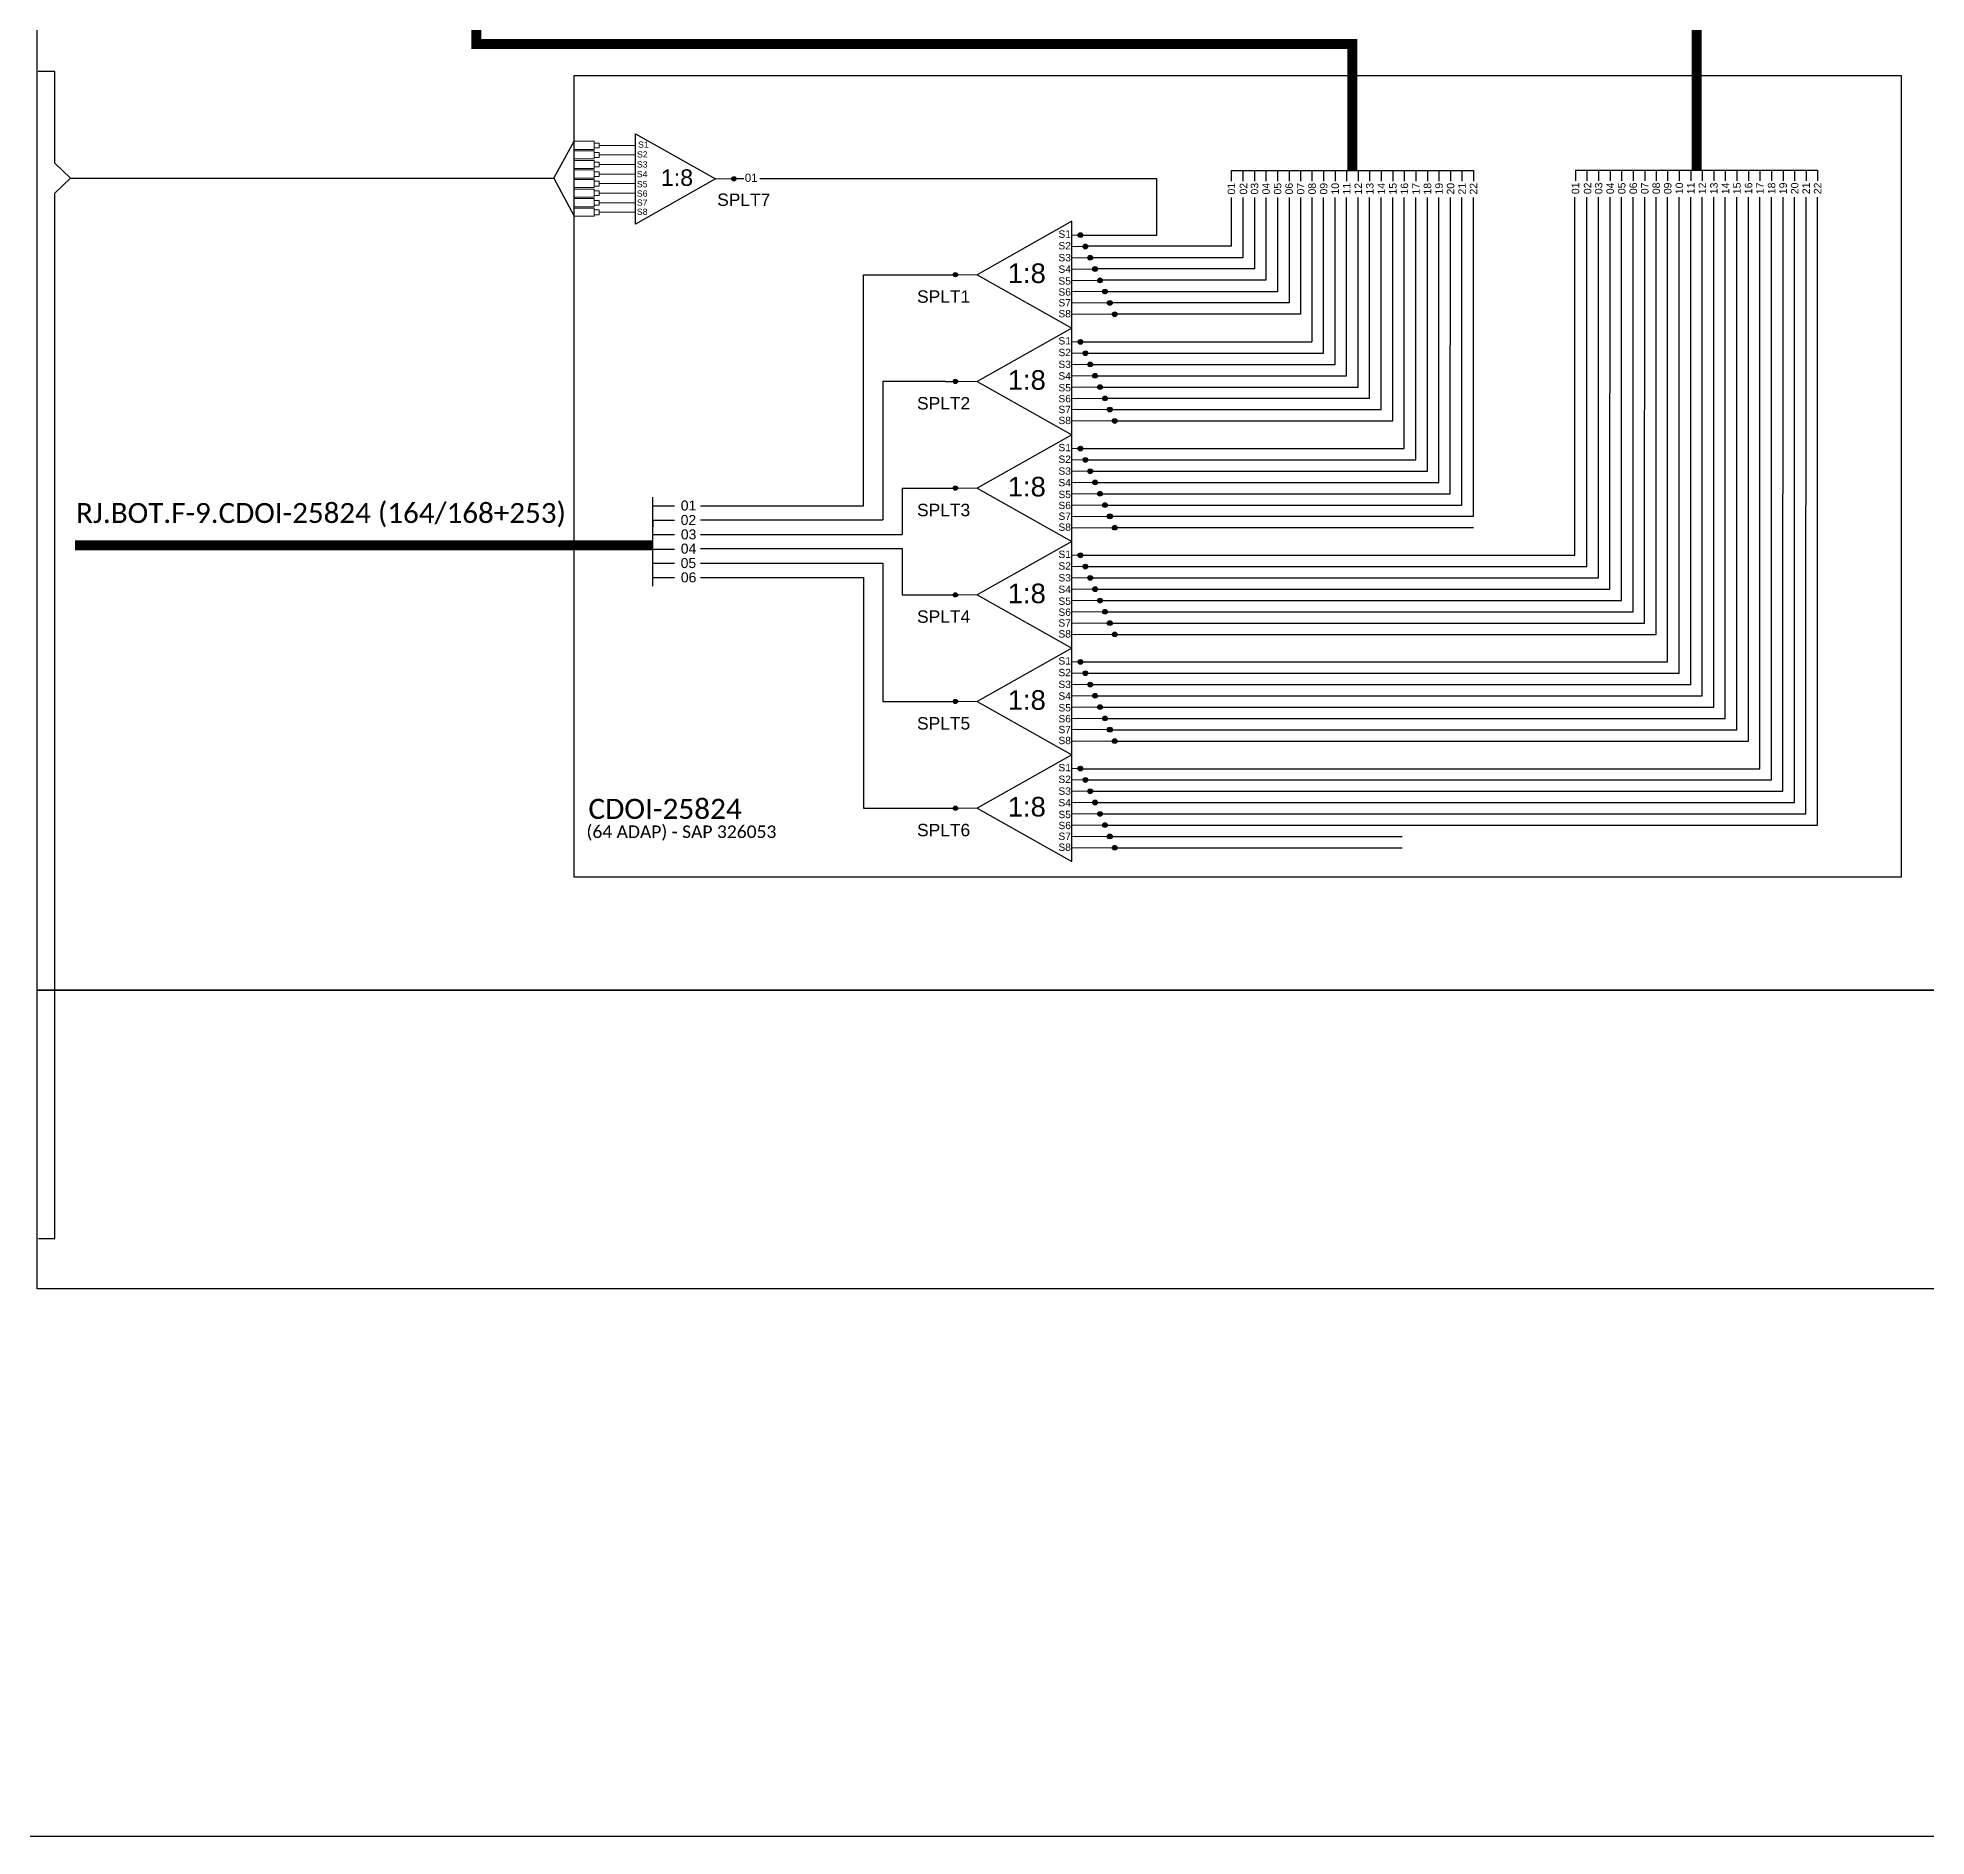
# Model space of a CAD drawing. Extents: x -89 to 2618, y 705 to 1299.
# Drawn here: x 1380.8 to 1542.8, y 705 to 859.4 of the extents above; entities that cross this region are included whole.
import ezdxf
from ezdxf.enums import TextEntityAlignment as Align

# ---------------------------------------------------------------- set-up
doc = ezdxf.new("R2010")
doc.units = 0
doc.styles.add('ARIAL', font='arial.ttf')
doc.styles.get("Standard").update_dxf_attribs({"font": 'arial.ttf'})
doc.styles.add('WMF-Calibri0', font='calibri.ttf')
doc.linetypes.add('RESERVA', pattern='A,0.5,-0.15,["RESERVA",Standard,S=0.18,R=0,X=0,Y=-0.1],-1.3', length=1.95)

# ---------------------------------------------------------------- blocks, each defined once
blk = doc.blocks.new('SPLT_1-8_DIV_DIR')
h = blk.add_hatch(color=3)
h.dxf.hatch_style = 1
edge = h.paths.add_edge_path()
edge.add_arc((12.77, 4.04), 0.242, 0, 360)
h = blk.add_hatch(color=3)
h.dxf.hatch_style = 1
edge = h.paths.add_edge_path()
edge.add_arc((13.27, 2.88), 0.242, 0, 360)
h = blk.add_hatch(color=3)
h.dxf.hatch_style = 1
edge = h.paths.add_edge_path()
edge.add_arc((13.77, 1.73), 0.242, 0, 360)
h = blk.add_hatch(color=3)
h.dxf.hatch_style = 1
edge = h.paths.add_edge_path()
edge.add_arc((14.27, 0.58), 0.242, 0, 360)
h = blk.add_hatch(color=3)
h.dxf.hatch_style = 1
edge = h.paths.add_edge_path()
edge.add_arc((14.77, -0.58), 0.242, 0, 360)
h = blk.add_hatch(color=3)
h.dxf.hatch_style = 1
edge = h.paths.add_edge_path()
edge.add_arc((15.27, -1.73), 0.242, 0, 360)
h = blk.add_hatch(color=3)
h.dxf.hatch_style = 1
edge = h.paths.add_edge_path()
edge.add_arc((15.77, -2.88), 0.242, 0, 360)
h = blk.add_hatch(color=3)
h.dxf.hatch_style = 1
edge = h.paths.add_edge_path()
edge.add_arc((16.27, -4.04), 0.242, 0, 360)
at = {"color": 1}
blk.add_lwpolyline([(11.89, 5.45), (2.22, 0), (11.89, -5.45), (11.89, 5.45)], dxfattribs=at)
at = {"color": 7, "lineweight": 0}
for points in [[(12.77, 4.04), (11.89, 4.04)], [(11.89, 2.88), (13.27, 2.88)], [(11.89, 1.73), (13.77, 1.73)], [(11.89, 0.58), (14.27, 0.58)], [(11.89, -0.58), (14.77, -0.58)], [(11.89, -1.73), (15.27, -1.73)], [(11.89, -2.88), (15.77, -2.88)], [(11.89, -4.04), (16.27, -4.04)]]:
    blk.add_lwpolyline(points, dxfattribs=at)
at = {"color": 1, "lineweight": 0}
blk.add_lwpolyline([(2.22, 0), (0, 0)], dxfattribs=at)
at = {"color": 3}
for centre in [(12.77, 4.04), (13.27, 2.88), (13.77, 1.73), (14.27, 0.58), (14.77, -0.58), (15.27, -1.73), (15.77, -2.88), (16.27, -4.04)]:
    blk.add_circle(centre, 0.242, dxfattribs=at)
at = {"color": 1, "style": 'ARIAL'}
for s, height, p in [('S1', 0.75, (10.52, 3.77)), ('S2', 0.75, (10.52, 2.58)), ('S3', 0.75, (10.52, 1.37)), ('1:8', 2, (5.35, -0.85)), ('S4', 0.75, (10.52, 0.19)), ('S5', 0.75, (10.52, -1.02)), ('S6', 0.75, (10.52, -2.14)), ('S7', 0.75, (10.52, -3.24)), ('S8', 0.75, (10.52, -4.36))]:
    blk.add_text(s, height=height, dxfattribs=at).set_placement(p)

msp = doc.modelspace()

# ---------------------------------------------------------------- hatches: boundary and pattern name
h = msp.add_hatch(color=3)
h.dxf.hatch_style = 1
edge = h.paths.add_edge_path()
edge.add_arc((1440.52, 847.28), 0.182, 0, 360)
h = msp.add_hatch(color=3)
h.dxf.hatch_style = 1
edge = h.paths.add_edge_path()
edge.add_arc((1459.53, 839.05), 0.182, 0, 360)
h = msp.add_hatch(color=3)
h.dxf.hatch_style = 1
edge = h.paths.add_edge_path()
edge.add_arc((1459.53, 829.89), 0.182, 0, 360)
h = msp.add_hatch(color=3)
h.dxf.hatch_style = 1
edge = h.paths.add_edge_path()
edge.add_arc((1459.53, 820.73), 0.182, 0, 360)
h = msp.add_hatch(color=3)
h.dxf.hatch_style = 1
edge = h.paths.add_edge_path()
edge.add_arc((1459.53, 811.57), 0.182, 0, 360)
h = msp.add_hatch(color=3)
h.dxf.hatch_style = 1
edge = h.paths.add_edge_path()
edge.add_arc((1459.53, 802.42), 0.182, 0, 360)
h = msp.add_hatch(color=3)
h.dxf.hatch_style = 1
edge = h.paths.add_edge_path()
edge.add_arc((1459.53, 793.26), 0.182, 0, 360)

# ---------------------------------------------------------------- linework, layer by layer
at = {"color": 5}
for p, q in [((1483.21, 845.68), (1483.19, 841.5)), ((1484.2, 845.68), (1484.2, 840.5)), ((1485.19, 845.68), (1485.19, 839.54)), ((1486.18, 845.68), (1486.18, 838.59)), ((1487.17, 845.68), (1487.17, 837.59)), ((1488.16, 845.68), (1488.16, 836.62)), ((1489.15, 845.68), (1489.14, 835.66)), ((1490.13, 845.68), (1490.13, 833.28)), ((1491.12, 832.31), (1491.12, 845.68)), ((1492.11, 831.34), (1492.11, 845.68)), ((1493.1, 830.38), (1493.1, 845.68)), ((1494.09, 829.41), (1494.09, 845.68)), ((1495.08, 828.44), (1495.08, 845.68)), ((1496.07, 827.47), (1496.07, 845.68)), ((1497.06, 826.5), (1497.06, 845.68)), ((1498.05, 824.12), (1498.05, 845.68)), ((1499.04, 823.16), (1499.04, 845.68)), ((1500.03, 822.19), (1500.03, 845.68)), ((1501.02, 821.22), (1501.02, 845.68)), ((1502, 820.25), (1502.01, 845.68)), ((1502.99, 819.28), (1503, 845.68)), ((1503.98, 818.31), (1503.98, 845.68)), ((1483.19, 841.5), (1470.88, 841.5)), ((1484.2, 840.5), (1471.3, 840.5)), ((1485.19, 839.54), (1471.72, 839.54)), ((1486.18, 838.59), (1472.14, 838.59)), ((1487.17, 837.59), (1472.56, 837.59)), ((1488.16, 836.62), (1472.98, 836.62)), ((1489.14, 835.66), (1473.4, 835.66)), ((1470.26, 833.28), (1490.13, 833.28)), ((1470.68, 832.31), (1491.12, 832.31)), ((1471.1, 831.34), (1492.11, 831.34)), ((1471.52, 830.38), (1493.1, 830.38)), ((1471.94, 829.41), (1494.09, 829.41)), ((1472.36, 828.44), (1495.08, 828.44)), ((1472.78, 827.47), (1496.07, 827.47)), ((1473.2, 826.5), (1497.06, 826.5)), ((1470.26, 824.12), (1498.05, 824.12)), ((1470.68, 823.16), (1499.04, 823.16)), ((1471.1, 822.19), (1500.03, 822.19)), ((1471.52, 821.22), (1501.02, 821.22)), ((1471.94, 820.25), (1502, 820.25)), ((1472.36, 819.28), (1502.99, 819.28)), ((1472.78, 818.31), (1503.98, 818.31))]:
    msp.add_line(p, q, dxfattribs=at)
at = {"color": 8, "linetype": 'RESERVA', "ltscale": 4}
for p, q in [((1473.2, 817.34), (1503.98, 817.34)), ((1472.78, 790.84), (1497.86, 790.84))]:
    msp.add_line(p, q, dxfattribs=at)
for points in [[(846.18, 705.02), (1684.75, 705.02), (1684.75, 1299.02), (846.18, 1299.02), (846.18, 705.02)], [(1454.95, 820.73), (1458.68, 820.73)], [(1454.95, 820.73), (1454.95, 816.76)], [(1458.68, 820.73), (1459.53, 820.73)], [(1433.56, 817.97), (1433.56, 817.39)], [(1437.65, 816.76), (1454.95, 816.76)], [(1433.56, 816.74), (1435.44, 816.74)]]:
    msp.add_lwpolyline(points)
at = {"color": 6}
msp.add_lwpolyline([(1523.13, 848.03, 0.855, 0.855, 0), (1523.13, 862.36, 0.855, 0.855, 0), (1421.15, 862.36, 0.855, 0.855, 0), (1423.11, 864.32, 0.855, 0.855, 0), (1413.72, 864.32, 0.855, 0.855, 0), (1415.67, 862.36, 0.855, 0.855, 0), (1410.53, 862.36, 0.855, 0.855, 0), (1410.53, 1241.82, 0.855, 0.855, 0)], format="xyseb", dxfattribs=at)
at = {"color": 5}
msp.add_lwpolyline([(1527.32, 1241.82, 0.855, 0.855, 0), (1527.32, 964.1, 0.855, 0.855, 0), (1418.41, 964.1, 0.855, 0.855, 0), (1418.41, 858.84, 0.855, 0.855, 0), (1493.6, 858.84, 0.855, 0.855, 0), (1493.6, 848, 0.855, 0.855, 0)], format="xyseb", dxfattribs=at)
for points in [[(1380.74, 865.87), (1554.4, 865.87), (1554.4, 777.64), (1380.74, 777.64)], [(1380.74, 777.64), (1554.4, 777.64), (1554.4, 752.01), (1380.74, 752.01)]]:
    msp.add_lwpolyline(points, close=True)
at = {"color": 3}
for points in [[(1380.84, 756.32), (1382.25, 756.32), (1382.25, 846.05), (1383.59, 847.34), (1382.25, 848.63), (1382.25, 856.5), (1380.83, 856.49)], [(1441.38, 847.28), (1440.52, 847.28)], [(1470.26, 842.44), (1476.81, 842.44), (1476.81, 847.28), (1442.76, 847.28)], [(1451.64, 819.2), (1451.64, 839.05), (1458.68, 839.05)], [(1458.68, 839.05), (1459.53, 839.05)], [(1433.56, 819.2), (1435.44, 819.2)], [(1437.65, 819.2), (1451.64, 819.2)]]:
    msp.add_lwpolyline(points, dxfattribs=at)
at = {"color": 1}
msp.add_lwpolyline([(1426.83, 856.16), (1540.7, 856.16), (1540.7, 787.35), (1426.83, 787.35)], close=True, dxfattribs=at)
for points in [[(1432.07, 851.15), (1438.94, 847.28), (1432.07, 843.4), (1432.07, 851.15)], [(1433.56, 812.31), (1433.56, 819.95)], [(1433.56, 814.28), (1435.44, 814.28)], [(1437.65, 814.3), (1442.55, 814.3)], [(1442.55, 814.3), (1453.3, 814.3), (1453.3, 802.42), (1458.68, 802.42)], [(1458.68, 802.42), (1459.53, 802.42)]]:
    msp.add_lwpolyline(points, dxfattribs=at)
at = {"color": 3, "ltscale": 0.5}
for points in [[(1425.07, 847.34), (1426.83, 850.5)], [(1383.59, 847.34), (1425.07, 847.34)], [(1425.07, 847.34), (1426.83, 844.06)]]:
    msp.add_lwpolyline(points, dxfattribs=at)
at = {"color": 3, "lineweight": 0}
for points in [[(1428.54, 850.5), (1426.83, 850.5)], [(1428.54, 849.8), (1426.83, 849.8)], [(1428.54, 849.68), (1426.83, 849.68)], [(1428.54, 850.5), (1428.54, 849.8)], [(1428.54, 849.68), (1428.54, 848.98)], [(1428.96, 850.15), (1432.07, 850.15)], [(1432.07, 849.33), (1428.96, 849.33)], [(1428.54, 848.98), (1426.83, 848.98)], [(1428.54, 848.86), (1426.83, 848.86)], [(1428.54, 848.16), (1426.83, 848.16)], [(1428.54, 848.04), (1426.83, 848.04)], [(1428.54, 848.86), (1428.54, 848.16)], [(1428.54, 848.04), (1428.54, 847.34)], [(1432.07, 848.51), (1428.96, 848.51)], [(1432.07, 847.69), (1428.96, 847.69)], [(1428.54, 847.34), (1426.83, 847.34)], [(1428.54, 847.22), (1426.83, 847.22)], [(1428.54, 846.52), (1426.83, 846.52)], [(1428.54, 846.4), (1426.83, 846.4)], [(1428.54, 847.22), (1428.54, 846.52)], [(1428.54, 846.4), (1428.54, 845.7)], [(1432.07, 846.87), (1428.96, 846.87)], [(1432.07, 846.05), (1428.96, 846.05)], [(1428.54, 845.7), (1426.83, 845.7)], [(1428.54, 845.58), (1426.83, 845.58)], [(1428.54, 844.88), (1426.83, 844.88)], [(1428.54, 844.76), (1426.83, 844.76)], [(1428.54, 845.58), (1428.54, 844.88)], [(1428.54, 844.76), (1428.54, 844.06)], [(1432.07, 845.23), (1428.96, 845.23)], [(1432.07, 844.41), (1428.96, 844.41)], [(1428.54, 844.06), (1426.83, 844.06)]]:
    msp.add_lwpolyline(points, dxfattribs=at)
for points in [[(1428.96, 850.35), (1428.54, 850.35), (1428.54, 849.94), (1428.96, 849.94)], [(1428.96, 849.53), (1428.54, 849.53), (1428.54, 849.12), (1428.96, 849.12)], [(1428.96, 848.71), (1428.54, 848.71), (1428.54, 848.3), (1428.96, 848.3)], [(1428.96, 847.89), (1428.54, 847.89), (1428.54, 847.48), (1428.96, 847.48)], [(1428.96, 847.07), (1428.54, 847.07), (1428.54, 846.66), (1428.96, 846.66)], [(1428.96, 846.25), (1428.54, 846.25), (1428.54, 845.84), (1428.96, 845.84)], [(1428.96, 845.43), (1428.54, 845.43), (1428.54, 845.02), (1428.96, 845.02)], [(1428.96, 844.61), (1428.54, 844.61), (1428.54, 844.2), (1428.96, 844.2)]]:
    msp.add_lwpolyline(points, close=True, dxfattribs=at)
at = {"color": 5}
for points in [[(1483.21, 848), (1483.21, 847.07)], [(1483.21, 848), (1503.98, 848)], [(1484.2, 848), (1484.2, 847.07)], [(1485.19, 848), (1485.19, 847.07)], [(1486.18, 848), (1486.18, 847.07)], [(1487.17, 848), (1487.17, 847.07)], [(1488.16, 848), (1488.16, 847.07)], [(1489.15, 848), (1489.15, 847.07)], [(1490.13, 848), (1490.13, 847.07)], [(1491.12, 848), (1491.12, 847.07)], [(1492.11, 848), (1492.11, 847.07)], [(1493.1, 848), (1493.1, 847.07)], [(1494.09, 848), (1494.09, 847.07)], [(1495.08, 848), (1495.08, 847.07)], [(1496.07, 848), (1496.07, 847.07)], [(1497.06, 848), (1497.06, 847.07)], [(1498.05, 848), (1498.05, 847.07)], [(1499.04, 848), (1499.04, 847.07)], [(1500.03, 848), (1500.03, 847.07)], [(1501.02, 848), (1501.02, 847.07)], [(1502.01, 848), (1502.01, 847.07)], [(1503, 848), (1503, 847.07)], [(1503.98, 848), (1503.98, 847.07)], [(1470.06, 842.47), (1470.05, 842.47)], [(1470.06, 833.31), (1470.05, 833.31)], [(1470.06, 824.15), (1470.05, 824.15)], [(1433.56, 815.5), (1435.44, 815.5)], [(1437.65, 815.54), (1454.95, 815.54)], [(1454.95, 815.54), (1454.95, 811.57)], [(1470.06, 815), (1470.05, 815)], [(1454.95, 811.57), (1458.68, 811.57)], [(1458.68, 811.57), (1459.53, 811.57)], [(1470.06, 805.84), (1470.05, 805.84)], [(1470.06, 796.68), (1470.05, 796.68)]]:
    msp.add_lwpolyline(points, dxfattribs=at)
at = {"color": 6}
for points in [[(1512.74, 848.03), (1512.74, 847.1)], [(1512.74, 848.03), (1533.52, 848.03)], [(1513.73, 848.03), (1513.73, 847.1)], [(1514.72, 848.03), (1514.72, 847.1)], [(1515.71, 848.03), (1515.71, 847.1)], [(1516.7, 848.03), (1516.7, 847.1)], [(1517.69, 848.03), (1517.69, 847.1)], [(1518.68, 848.03), (1518.68, 847.1)], [(1519.66, 848.03), (1519.66, 847.1)], [(1520.65, 848.03), (1520.65, 847.1)], [(1521.64, 848.03), (1521.64, 847.1)], [(1522.63, 848.03), (1522.63, 847.1)], [(1523.62, 848.03), (1523.62, 847.1)], [(1524.61, 848.03), (1524.61, 847.1)], [(1525.6, 848.03), (1525.6, 847.1)], [(1526.59, 848.03), (1526.59, 847.1)], [(1527.58, 848.03), (1527.58, 847.1)], [(1528.57, 848.03), (1528.57, 847.1)], [(1529.56, 848.03), (1529.56, 847.1)], [(1530.55, 848.03), (1530.55, 847.1)], [(1531.54, 848.03), (1531.54, 847.1)], [(1532.53, 848.03), (1532.53, 847.1)], [(1533.52, 848.03), (1533.52, 847.1)], [(1470.26, 814.97), (1512.68, 814.97), (1512.68, 845.71)], [(1470.26, 805.81), (1520.65, 805.81), (1520.65, 845.71)], [(1470.26, 796.65), (1528.56, 796.65), (1528.57, 845.71)], [(1470.68, 814), (1513.73, 814), (1513.73, 845.71)], [(1470.68, 804.84), (1521.64, 804.84), (1521.64, 845.71)], [(1470.68, 795.68), (1529.55, 795.68), (1529.56, 845.71)], [(1471.1, 813.03), (1514.72, 813.03), (1514.72, 845.71)], [(1471.1, 803.87), (1522.63, 803.87), (1522.63, 845.71)], [(1471.1, 794.71), (1530.54, 794.71), (1530.55, 845.71)], [(1471.52, 812.06), (1515.7, 812.06), (1515.71, 845.71)], [(1471.52, 802.9), (1523.62, 802.9), (1523.62, 845.71)], [(1471.52, 793.74), (1531.53, 793.74), (1531.54, 845.71)], [(1471.94, 811.09), (1516.69, 811.09), (1516.7, 845.71)], [(1471.94, 801.93), (1524.61, 801.93), (1524.61, 845.71)], [(1471.94, 792.77), (1532.52, 792.77), (1532.53, 845.71)], [(1472.36, 810.12), (1517.68, 810.12), (1517.69, 845.71)], [(1472.36, 800.96), (1525.6, 800.96), (1525.6, 845.71)], [(1472.36, 791.8), (1533.51, 791.8), (1533.52, 845.71)], [(1472.78, 809.15), (1518.67, 809.15), (1518.68, 845.71)], [(1472.78, 799.99), (1526.59, 799.99), (1526.59, 845.71)], [(1473.2, 808.18), (1519.66, 808.18), (1519.66, 845.71)], [(1473.2, 799.02), (1527.58, 799.02), (1527.58, 845.71)]]:
    msp.add_lwpolyline(points, dxfattribs=at)
at = {"color": 1, "lineweight": 0}
msp.add_lwpolyline([(1438.94, 847.28), (1440.52, 847.28)], dxfattribs=at)
at = {"color": 2}
for points in [[(1458.68, 829.89), (1453.3, 829.89), (1453.3, 818)], [(1458.68, 829.89), (1459.53, 829.89)], [(1433.56, 817.97), (1435.44, 817.97)], [(1437.65, 818), (1453.3, 818)]]:
    msp.add_lwpolyline(points, dxfattribs=at)
at = {"color": 1, "const_width": 0.855}
msp.add_lwpolyline([(1383.98, 815.81), (1433.56, 815.81)], dxfattribs=at)
at = {"color": 190}
for points in [[(1433.56, 813.05), (1435.44, 813.05)], [(1437.65, 813.07), (1442.55, 813.07)], [(1442.55, 813.07), (1451.64, 813.07), (1451.64, 793.26), (1458.68, 793.26)], [(1458.68, 793.26), (1459.53, 793.26)]]:
    msp.add_lwpolyline(points, dxfattribs=at)
at = {"color": 8, "linetype": 'RESERVA', "ltscale": 4}
msp.add_lwpolyline([(1473.2, 789.87), (1497.86, 789.87)], dxfattribs=at)
at = {"color": 3}
for centre in [(1440.52, 847.28), (1459.53, 839.05), (1459.53, 829.89), (1459.53, 820.73), (1459.53, 811.57), (1459.53, 802.42), (1459.53, 793.26)]:
    msp.add_circle(centre, 0.182, dxfattribs=at)

# ---------------------------------------------------------------- block references
at = {"xscale": 0.8404536862003624, "yscale": 0.8404536862003908, "zscale": 0.8404536862003781}
for p in [(1459.53, 839.05), (1459.53, 829.89), (1459.53, 820.73), (1459.53, 811.57), (1459.53, 802.42), (1459.53, 793.26)]:
    msp.add_blockref('SPLT_1-8_DIV_DIR', p, dxfattribs=at)

# ---------------------------------------------------------------- texts
at = {"color": 1}
for s, height, style, p in [('S2', 0.533, 'ARIAL', (1432.21, 849.11)), ('S1', 0.533, 'ARIAL', (1432.3, 849.95)), ('S3', 0.533, 'ARIAL', (1432.2, 848.25)), ('S4', 0.533, 'ARIAL', (1432.2, 847.41)), ('1:8', 1.422, 'ARIAL', (1434.26, 846.67)), ('S5', 0.533, 'ARIAL', (1432.2, 846.55)), ('S6', 0.533, 'ARIAL', (1432.2, 845.75)), ('S7', 0.533, 'ARIAL', (1432.2, 844.97)), ('S8', 0.533, 'ARIAL', (1432.2, 844.18)), ('RJ.BOT.F-9.CDOI-25824 (164/168+253)', 1.7104, 'WMF-Calibri0', (1384.08, 817.74)), ('CDOI-25824', 1.722, 'WMF-Calibri0', (1428.04, 792.34))]:
    msp.add_text(s, height=height, dxfattribs=dict(at, style=style)).set_placement(p)
at = {"style": 'ARIAL'}
for s, height, p in [('01', 0.711, (1442.01, 847.37)), ('02', 0.855, (1436.62, 818)), ('01', 0.855, (1436.63, 819.24)), ('03', 0.855, (1436.64, 816.76)), ('04', 0.855, (1436.63, 815.54)), ('05', 0.855, (1436.62, 814.3)), ('06', 0.855, (1436.64, 813.07))]:
    msp.add_text(s, height=height, dxfattribs=at).set_placement(p, align=Align.MIDDLE_CENTER)
for s, p in [('SPLT7', (1441.37, 844.95)), ('SPLT1', (1458.52, 836.64)), ('SPLT2', (1458.52, 827.48)), ('SPLT3', (1458.52, 818.32)), ('SPLT4', (1458.52, 809.17)), ('SPLT5', (1458.52, 800.01)), ('SPLT6', (1458.52, 790.85))]:
    msp.add_text(s, height=1.067, dxfattribs=at).set_placement(p, align=Align.CENTER)
for s, p in [('01', (1483.21, 846.43)), ('02', (1484.25, 846.43)), ('03', (1485.2, 846.43)), ('04', (1486.19, 846.43)), ('05', (1487.18, 846.43)), ('06', (1488.17, 846.43)), ('07', (1489.16, 846.43)), ('08', (1490.14, 846.43)), ('09', (1491.13, 846.43)), ('10', (1492.12, 846.43)), ('11', (1493.11, 846.43)), ('12', (1494.1, 846.43)), ('13', (1495.09, 846.43)), ('14', (1496.08, 846.43)), ('15', (1497.07, 846.43)), ('16', (1498.06, 846.43)), ('17', (1499.05, 846.43)), ('18', (1500.04, 846.43)), ('19', (1501.03, 846.43)), ('20', (1502.02, 846.43)), ('21', (1503.01, 846.43)), ('22', (1503.99, 846.43)), ('01', (1512.74, 846.46)), ('02', (1513.78, 846.46)), ('03', (1514.73, 846.46)), ('04', (1515.72, 846.46)), ('05', (1516.71, 846.46)), ('06', (1517.7, 846.46)), ('07', (1518.69, 846.46)), ('08', (1519.67, 846.46)), ('09', (1520.66, 846.46)), ('10', (1521.65, 846.46)), ('11', (1522.64, 846.46)), ('12', (1523.63, 846.46)), ('13', (1524.62, 846.46)), ('14', (1525.61, 846.46)), ('15', (1526.6, 846.46)), ('16', (1527.59, 846.46)), ('17', (1528.58, 846.46)), ('18', (1529.57, 846.46)), ('19', (1530.56, 846.46)), ('20', (1531.55, 846.46)), ('21', (1532.54, 846.46)), ('22', (1533.52, 846.46))]:
    msp.add_text(s, height=0.641, rotation=90, dxfattribs=at).set_placement(p, align=Align.MIDDLE_CENTER)
at = {"color": 1, "style": 'WMF-Calibri0'}
msp.add_text('(64 ADAP) - SAP 326053', height=1.0761, dxfattribs=at).set_placement((1436.02, 790.7), align=Align.CENTER)

doc.saveas('drawing.dxf')
